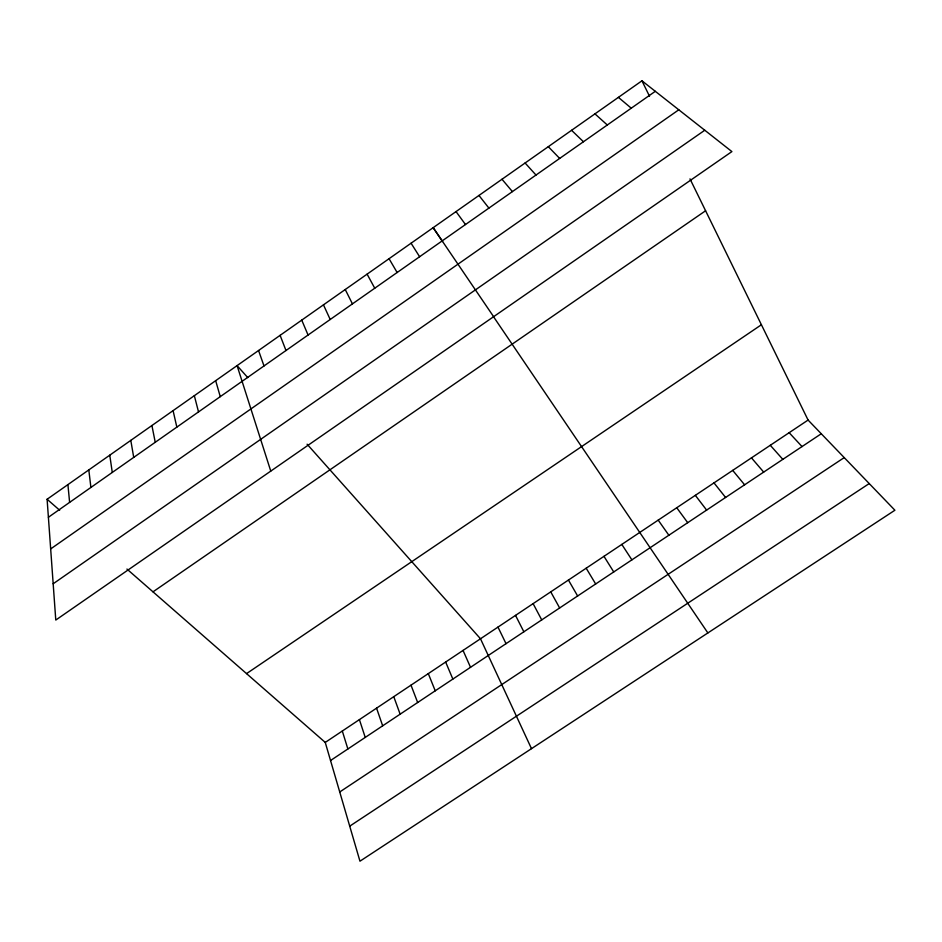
<?xml version="1.0" encoding="UTF-8"?>
<svg xmlns="http://www.w3.org/2000/svg" width="942" height="942" viewBox="0 0 942 942"><rect width="100%" height="100%" fill="white"/><g stroke="black" fill="none" stroke-linecap="round" stroke-linejoin="round"><path stroke-width="1.41" d="M47.1 499.26L641.949 80.8L731.899 151.591L55.778 620.06L47.1 499.26L59.664 510.234M48.395 517.276L655.302 91.315M50.668 548.927L678.793 109.802M53.164 583.781L704.769 130.243M153.004 591.835L705.593 210.761M246.557 673.612L761.407 324.755M325.249 742.414L808.083 420.061L894.9 510.234L359.962 861.2L325.249 742.414L126.946 569.062M330.536 760.524L821.271 433.756M339.732 791.975L844.232 457.6M349.717 826.158L869.219 483.564M618.411 97.367L631.258 108.189M594.955 113.864L607.307 125.003M571.582 130.302L583.439 141.747M548.303 146.681L559.678 158.433M789.161 432.696L802.031 446.579M525.106 163.001L535.998 175.047M770.285 445.295L782.826 459.355M247.781 377.624L237.078 365.614L270.766 471.094M307.104 444.2L480.491 638.77L531.488 748.654M751.457 457.859L763.691 472.107M501.992 179.263L512.401 191.603M732.699 470.388L744.616 484.812M713.989 482.881L725.599 497.47M478.972 195.453L488.898 208.1M695.337 495.339L706.63 510.105M676.745 507.75L687.719 522.692M456.034 211.585L465.489 224.537M658.199 520.125L668.867 535.244M493.62 316.689L433.179 227.67L442.563 241.517M493.526 316.724L707.866 632.942M621.814 544.417L631.894 559.866M411.077 243.213L419.614 256.73M603.975 556.333L613.748 571.947M586.183 568.214L595.674 583.981M389.058 258.709L397.135 272.509M568.438 580.06L577.634 595.992M550.752 591.87L559.654 607.967M367.109 274.146L374.751 288.217M533.113 603.645L541.732 619.907M515.521 615.385L523.858 631.799M345.243 289.524L352.438 303.877M641.949 80.8L649.521 96.261M689.98 178.874L808.083 420.061M497.977 627.101L506.031 643.669M323.459 304.855L330.206 319.479M463.04 650.416L470.529 667.313M301.746 320.127L308.058 335.022M445.648 662.038L452.855 679.076M428.304 673.612L435.239 690.816M280.115 335.34L285.991 350.518M411.006 685.164L417.659 702.508M393.768 696.68L400.138 714.177M258.555 350.506L264.007 365.955M376.565 708.16L382.664 725.811M359.408 719.606L365.237 737.421M342.311 731.027L347.869 748.984M215.671 380.674L220.263 396.653M194.346 395.675L198.515 411.913M173.081 410.63L176.837 427.126M151.909 425.525L155.242 442.293M130.797 440.373L133.717 457.4M109.767 455.174L112.275 472.448M88.807 469.917L90.903 487.45M67.918 484.612L69.614 502.392"/></g></svg>
